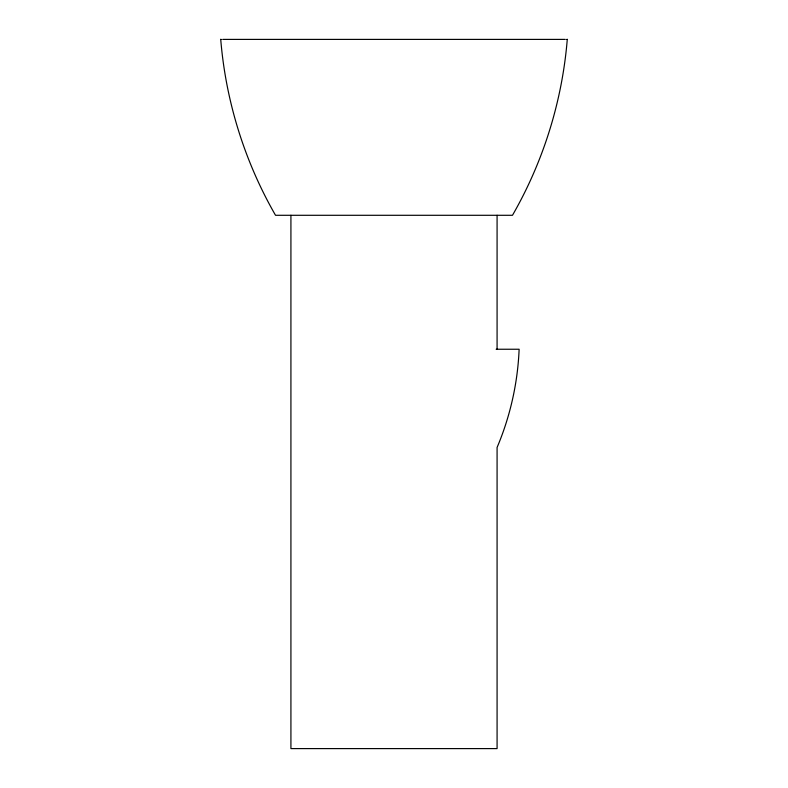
<?xml version="1.0" encoding="UTF-8"?>
<svg xmlns="http://www.w3.org/2000/svg" width="788" height="788" viewBox="0 0 788 788"><rect width="100%" height="100%" fill="white"/><g stroke="black" fill="none" stroke-linecap="round" stroke-linejoin="round"><path stroke-width="1.18" d="M567.271 39.4C562.218 101.12 543.356 161.619 512.476 215.291L275.524 215.291C244.644 161.619 225.782 101.12 220.729 39.4M220.62 39.4L221.3 39.4M222.718 39.4L565.282 39.4M566.7 39.4L567.38 39.4M496.164 349.242L519.125 349.242C517.746 382.958 510.24 416.399 497.08 447.466L497.08 748.6L290.92 748.6L290.92 215.291M497.08 215.291L497.08 349.242"/></g></svg>
